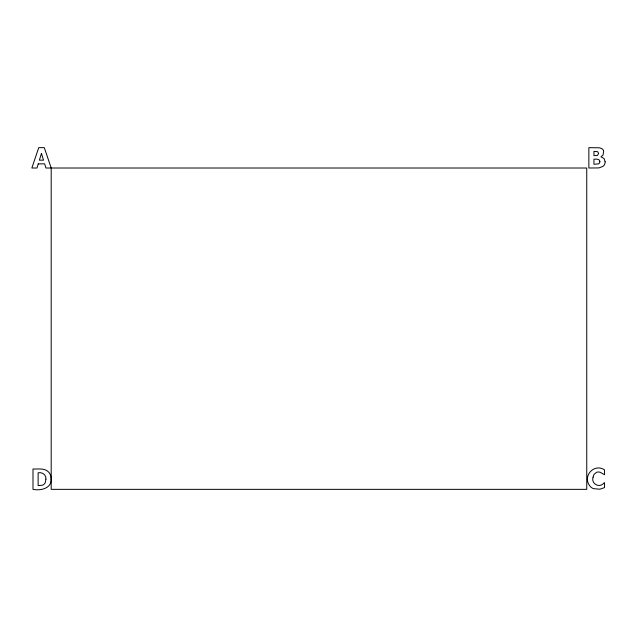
<?xml version="1.0" encoding="UTF-8"?>
<svg xmlns="http://www.w3.org/2000/svg" width="637" height="637" viewBox="0 0 637 637"><rect width="100%" height="100%" fill="white"/><g stroke="black" fill="none" stroke-linecap="round" stroke-linejoin="round"><path stroke-width="0.96" d="M51.191 479.191C51.549 488.595 40.362 490.888 32.997 489.351L32.997 468.983C38.196 469.31 44.662 467.765 48.659 472.097A9.475 9.475 0 0 1 50.904 476.428L51.191 479.191M593.071 477.121C590.81 484.009 599.823 488.659 604.083 482.814L604.545 482.814L604.545 487.6L599.935 489.2L593.533 488.659A8.655 8.655 0 0 1 589.185 485.06C582.783 475.146 594.735 463.187 604.545 469.883L604.545 474.74L600.261 472.312A5.709 5.709 0 0 0 596.439 472.351L593.987 474.485L593.071 477.121M45.944 479.143L45.283 482.551A5.08 5.08 0 0 1 42.273 485.259L38.116 485.537L38.116 472.789C42.138 471.85 46.397 474.828 45.944 479.143M605.15 161.782L605.007 163.207A5.438 5.438 0 0 1 603.032 166.345L598.947 167.921L588.859 168.017L588.859 147.649L599.449 147.816L601.623 148.54A3.918 3.918 0 0 1 603.661 151.168L603.048 155.038L600.994 156.853L604.011 158.478L605.15 161.782M599.887 161.687L599.56 163L598.541 163.884L593.947 164.282L593.947 159.178C596.009 159.186 599.919 158.605 599.887 161.687M598.597 153.406L597.514 155.38L593.947 155.691L593.947 151.383L597.562 151.646L598.597 153.406M38.252 163.86L36.978 168.017L31.85 168.017L38.73 147.649L44.311 147.649L51.191 168.017L51.191 489.351L586.749 489.351L586.749 168.017L45.928 168.017L44.654 163.86L38.252 163.86M41.453 153.445L39.375 160.166L43.531 160.166L41.453 153.445"/></g></svg>
